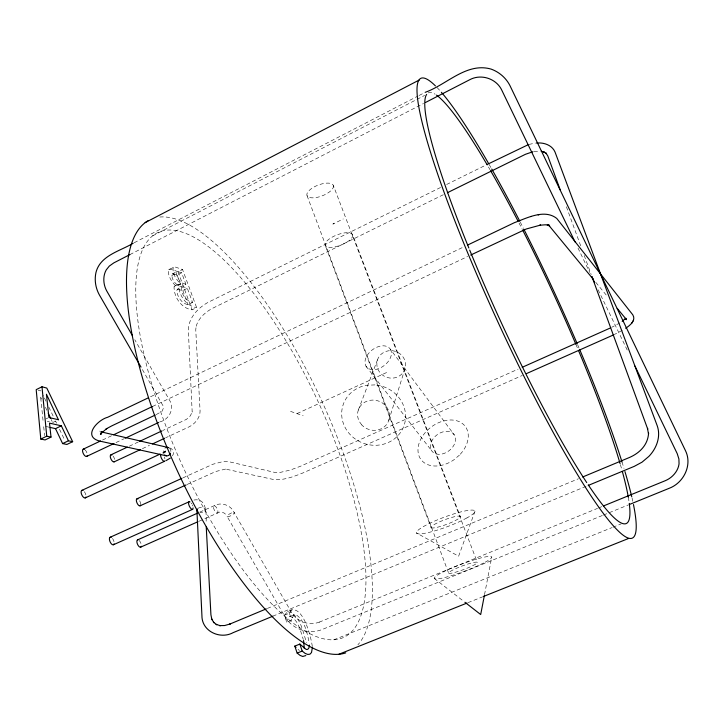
<?xml version="1.0" encoding="UTF-8"?>
<svg xmlns="http://www.w3.org/2000/svg" width="724" height="724" viewBox="0 0 724 724"><rect width="100%" height="100%" fill="white"/><g stroke="black" fill="none" stroke-linecap="round" stroke-linejoin="round"><path stroke-width="0.54" stroke-dasharray="3.62 2.71" d="M185.878 284.27C180.303 283.165 176.149 277.455 176.375 271.925L177.244 271.4L181.633 272.785L185.878 284.27L181.353 286.541C175.769 285.473 171.57 279.763 171.823 274.224L177.244 271.4M484.519 594.676L491.75 557.145M312.316 646.496C310.822 635.31 300.56 595.354 284.387 615.237L286.74 622.215L291.745 620.151L293.501 615.174L295.546 614.423C305.085 620.215 307.021 633.256 309.392 643.365M286.74 622.215L288.541 617.228L294.559 614.468M388.77 420.454L404.879 369.077A14.453 13.675 18.7 0 0 388.209 350.85A14.453 13.675 18.7 0 0 380.525 373.249A14.453 13.675 18.7 0 0 404.879 369.077M475.016 511.216L458.618 556.222L416.391 532.927M358.299 410.083L377.503 359.801M173.226 267.337C171.941 273.391 176.457 279.853 180.647 283.971L174.059 286.65C173.805 296.94 181.208 308.361 192.086 309.827L196.62 307.591L182.548 269.518L174.756 266.866L168.674 269.636C167.353 275.681 171.878 282.161 176.086 286.261M284.387 615.237L289.383 613.174L291.32 610.142L292.424 609.545M172.493 455.867C174.584 453.079 173.036 448.708 169.66 447.857M180.647 283.971L178.638 284.351C178.439 294.632 185.769 306.044 196.62 307.591M164.773 451.776L165.796 450.808L164.945 452.934L165.488 454.699M334.017 223.263L332.886 224.105L343.285 218.938M181.941 287.021C180.122 293.139 186.204 301.193 192.584 302.424L187.344 288.306C184.041 285.419 174.647 287.519 177.081 292.976C178.566 298.324 182.24 303.627 188.032 304.677L192.584 302.424M164.62 451.876L162.484 453.025M619.916 322.904L611.717 327.302M622.296 330.37L614.178 334.588M134.184 242.748L418.128 95.975M419.133 95.45L424.146 92.862M152.592 235.888L424.644 95.432M129.886 254.613L423.54 103.487M168.674 269.636L170.221 269.165L172.52 269.681L178.059 271.79L182.548 269.518M171.651 275.572L176.203 273.274M172.71 273.699L177.127 275.066L181.633 272.785M174.511 286.215L179.09 283.926M177.371 289.31L182.81 290.568L187.344 288.306M440.536 187.498L208.675 302.053C198.331 307.528 188.584 317.61 188.331 329.963L192.177 412.074L192.258 411.422L190.448 415.748L186.539 419.305L163.072 430.364M446.608 184.493L486.094 164.982M443.296 194.729L211.969 308.587C205.272 312.261 198.222 318.424 196.086 326.624L196.159 326.026L195.761 329.854L200.077 410.951C200.132 417.92 194.919 423.947 188.928 426.925L165.66 437.785M43.024 420.336L40.644 397.087L43.54 395.657M45.956 418.915L47.911 417.965M52.635 422.554L58.445 419.748M150.511 396.779L463.487 247.029M152.502 406.49L467.641 256.495M102.527 440.029L111.632 435.721M156.131 414.644L162.004 411.322L163.253 408.544L163.045 405.802L140.936 366.987M116.012 442.563L124.13 438.735M159.66 421.983C169.027 419.802 175 408.571 169.488 400.11L134.764 339.71M129.334 446.192L138.537 441.875M142.402 448.654L149.479 445.341M296.994 413.621L388.707 371.566M182.937 477.858L212.856 464.247L224.033 461.315L227.644 461.414L274.794 472.419L280.586 472.32L290.197 470.084L300.379 466.292L518.103 369.14M187.082 484.492L215.824 471.478L225.969 468.98L225.182 468.998L273.762 479.56C283.962 480.492 293.89 476.501 303.193 472.835L522.294 375.457M199.706 512.176L213.978 505.814C221.055 501.56 231.191 505.189 234.25 512.782A4.036 1.113 -28.5 0 1 228.929 516.511A4.036 1.113 -28.5 0 1 228.802 514.411A4.036 1.113 -28.5 0 1 234.25 512.782M199.055 521.226L217.472 513.044C220.558 510.438 226.024 513.153 227.074 516.348M267.328 608.45L578.485 478.736M272.821 616.196L587.245 485.849M319.184 622.178L597.572 508.366M598.467 508.004L601.753 506.655M602.323 515.506L321.682 629.69C308.469 634.776 292.396 629.147 285.12 617.038L227.209 516.601M603.373 515.081L628.504 504.854M333.918 639.79A222.739 75.006 65.4 0 0 278.469 328.714A222.739 75.006 65.4 0 0 140.293 336.325A222.739 75.006 65.4 0 0 333.918 639.79L611.798 527.678M612.848 527.253L621.237 523.868M467.994 602.658L482.682 596.793M319.501 622.052C309.365 626.088 296.985 621.753 291.491 612.359L234.105 512.529M528.927 144.429L535.452 143.071M533.941 151.524L539.832 151.099M193.914 500.049C207.426 497.415 206.367 515.361 206.059 523.443M289.6 616.513L290.596 616.459C298.84 620.721 300.478 631.419 303.293 639.428M287.464 611.59C300.424 614.604 302.858 631.826 306.533 642.749M49.024 427.178L43.612 425.965L44.635 435.64M47.295 421.323L49.431 421.821M38.128 390.155L41.015 390.924M290.568 411.395L303.184 415.757M448.618 573.082L449.26 573.372A15.331 1.919 -20.4 0 0 472.681 565.716A15.331 1.919 -20.4 0 0 468.509 563.842A15.331 1.919 -20.4 0 0 448.618 573.082L306.994 195.507M431.033 527.506L431.739 527.932A15.629 2.489 -20.5 0 0 455.722 520.348A15.629 2.489 -20.5 0 0 451.143 517.606A15.629 2.489 -20.5 0 0 431.033 527.506L325.185 245.228M99.722 431.079L100.69 431.694M434.246 578.386L464.039 601.581M298.026 649.356L299.428 650.532M595.843 282.423L606.54 295.41M366 366.181L431.567 450.618M390.308 349.158A14.851 9.837 -37.3 0 1 376.761 369.204A14.851 9.837 -37.3 0 1 367.521 354.86A14.851 9.837 -37.3 0 1 390.308 349.158L454.301 434.907M577.978 248.033L589.761 272.459M598.115 289.763L628.088 351.846M44.426 397.992L46.381 402.037M48.816 407.087L53.694 417.187M55.639 421.232L56.617 423.25M59.54 429.314L64.907 440.427M40.644 397.087L41.603 399.123M45.44 407.268L46.879 410.327M51.196 419.504L52.155 421.54M352.669 234.884A14.688 5.439 -21 0 1 333.393 247.092A14.688 5.439 -21 0 1 330.678 238.033A14.688 5.439 -21 0 1 352.669 234.884L460.346 516.646M333.366 185.552A14.1 5.747 -21.1 0 1 315.031 197.706A14.1 5.747 -21.1 0 1 312.098 188.168A14.1 5.747 -21.1 0 1 333.366 185.552L477.36 562.457M182.81 290.568L188.032 304.677M178.059 271.79L192.086 309.827M177.127 275.066L181.353 286.541M566.403 206.774L580.729 245.952M584.214 255.482L591.191 274.541M289.383 613.174L291.745 620.151M428.165 92.953A237.001 29.756 65.3 0 1 435.16 94.256M488.438 166.954A237.001 29.756 65.3 0 1 490.021 169.706M519.018 223.01A237.001 29.756 65.3 0 1 522.095 229.001M575.915 344.38A237.001 29.756 65.3 0 1 578.06 349.457M620.378 464.582A237.001 29.756 65.3 0 1 621.789 469.532M628.323 497.27A237.001 29.756 65.3 0 1 629.075 501.976M437.07 87.55A253.047 31.829 65.3 0 1 440.5 91.278M489.071 164.339A253.047 31.829 65.3 0 1 491.207 168.077M520.303 222.205A253.047 31.829 65.3 0 1 523.343 228.187M577.589 344.633A253.047 31.829 65.3 0 1 579.309 348.697M622.006 461.975A253.047 31.829 65.3 0 1 623.998 468.41M632.025 497.931A253.047 31.829 65.3 0 1 632.776 501.289M159.769 217.037A237.771 80.201 65.4 0 1 321.121 399.576A237.771 80.201 65.4 0 1 357.891 644.785M164.303 456.935A4.199 1.575 65.7 0 1 164.945 458.926M84.301 491.677A4.127 1.919 65.1 0 1 86.029 496.311M169.561 448.256A4.254 3.692 -77.5 0 1 170.828 452.138M164.104 454.256A4.254 3.692 -77.5 0 1 165.036 448.319M139.605 500.782A3.837 1.656 65.7 0 1 140.718 504.32M191.172 503.099A4.163 1.575 64.7 0 1 191.742 503.931M192.249 504.881A4.163 1.575 64.7 0 1 192.665 505.877M192.955 506.854A4.163 1.575 64.7 0 1 193.1 507.741M112.437 538.448A4.091 1.882 66.3 0 1 114.175 543.072M198.014 508.366A4.217 2.643 -1.7 0 1 203.39 507.832A4.217 2.643 -1.7 0 1 205.019 511.044A4.217 2.643 -1.7 0 1 200.213 512.701M113.116 456.129A3.864 1.683 64.6 0 1 114.682 459.649M85.025 449.821A4.009 1.81 64.2 0 1 87.26 454.147M139.08 540.43A3.946 1.747 66.6 0 1 141.261 544.638M459.414 455.143L453.812 459.858A27.657 19.928 -36.9 0 1 417.974 450.12A27.657 19.928 -36.9 0 1 453.622 420.146A27.657 19.928 -36.9 0 1 459.414 455.143M165.47 451.305L164.022 452.283L165.47 451.305M467.007 517.877L461.179 520.855A31.277 4.987 -20.5 0 1 416.526 533.154A31.277 4.987 -20.5 0 1 454.88 513.587A31.277 4.987 -20.5 0 1 467.007 517.877M483.641 562.991L477.867 565.752A30.661 3.837 -20.4 0 1 434.373 578.557A30.661 3.837 -20.4 0 1 472.356 560.394A30.661 3.837 -20.4 0 1 483.641 562.991M374.951 384.897L366.579 385.268A32.182 30.01 19.3 0 0 348.353 432.481A32.182 30.01 19.3 0 0 402.019 430.092A32.182 30.01 19.3 0 0 374.951 384.897M361.783 424.943L359.394 421.63A16.091 15.005 19.3 0 1 372.833 400.082A16.091 15.005 19.3 0 1 388.326 421.585A16.091 15.005 19.3 0 1 361.783 424.943M430.59 448.165L430.454 445.36A13.828 9.964 -36.9 0 1 449.278 431.585A13.828 9.964 -36.9 0 1 450.156 449.812A13.828 9.964 -36.9 0 1 430.59 448.165M213.499 507.388A4.018 1.575 64.4 0 0 217.055 513.108A4.018 1.575 64.4 0 0 216.621 507.796A4.018 1.575 64.4 0 0 213.499 507.388"/><path stroke-width="1.09" d="M625.952 318.27L626.513 319.664L617.237 308.406M312.388 647.346L311.519 652.523L309.953 654.188L307.772 654.442L305.13 653.392L302.198 651.057L299.836 644.079L294.804 646.116L297.157 653.093L300.098 655.419L302.75 656.46L305.836 655.564M309.438 645.102L309.284 646.559A14.77 5.285 68.8 0 1 306.134 649.392L299.836 644.079M304.315 648.568L303.582 640.487M101.134 433.124L100.998 434.291L101.613 432.128L100.446 434.038L106.808 428.499L106.12 428.916L111.704 425.902L152.502 406.49M484.311 595.78L480.691 614.54L464.917 602.259M625.636 328.271C629.943 325.501 636.315 320.433 632.812 314.84L556.765 218.44C544.484 208.729 527.036 218.033 514.465 222.639L467.568 245.074M631.609 323.366L632.088 322.614M633.029 321.103L633.554 320.27M625.093 319.203L625.572 318.451L622.169 321.329M170.33 458.093L165.941 460.681M145.162 222.63L419.458 79.902M133.18 243.264C120.012 251.147 100.021 255.491 95.921 272.704C94.319 280.206 95.613 287.989 99.26 294.704L140.936 366.987M425.151 92.346C446.59 84.808 466.6 61.974 491.18 69.124C499.234 72.074 505.949 77.857 509.895 85.486L685.519 450.762C692.488 465.089 683.718 482.745 669.347 488.238L629.554 504.429M129.886 254.613L113.795 262.893L109.306 266.079L106.274 269.853C102.537 276.369 103.351 284.957 106.763 290.994L132.528 335.809M425.549 102.455L469.804 79.685C481.161 73.586 496.393 78.545 501.832 90.274L575.028 241.925M487.107 164.484L528.013 144.8M42.001 386.779L36.2 389.639L40.797 439.052L45.087 439.939L51.024 437.097L49.504 423.115L61.341 425.83L68.436 440.798L72.662 441.694L46.789 388.082L42.001 386.779L46.752 436.192L40.797 439.052M447.351 192.738L525.479 154.284L532.909 151.732M50.101 427.422L55.513 428.635L61.341 425.83M148.465 397.757L107.686 417.268C97.586 419.884 82.102 436.572 99.704 441.079L166.493 455.849M55.513 428.635L62.608 443.586L68.436 440.798M72.662 441.694L66.852 444.464L62.608 443.586M470.7 255.038L526.212 229.001L540.575 225.073L539.76 225.236L545.353 224.793L549.534 225.354L548.33 225.164M83.314 449.133L100.509 440.988M113.659 434.762L155.117 415.123M86.572 456.446L113.985 443.522M125.152 438.255L158.647 422.463M110.935 454.826L127.288 447.151M139.56 441.396L162.049 430.843M114.084 461.876L140.384 449.595M152.52 443.93L164.656 438.255M81.903 490.365L160.122 454.084M85.26 497.904L164.502 461.315M136.981 498.809L181.914 478.329M140.103 505.805L186.059 484.953M110.139 537.271L189.055 501.795M113.46 544.738L192.611 509.325M522.23 367.294L609.943 328.162M137.506 539.923L197.67 513.09M526.429 373.62L613.237 335.04M140.718 547.118L198.032 521.678M266.278 608.884L229.734 624.115L230.241 623.943L224.666 625.536L219.616 625.608L220.368 625.708L216.06 624.35L216.775 624.767L213.417 622.097L213.924 622.758L211.698 618.948L211.906 619.708L210.919 614.757L206.24 526.828M582.657 476.998L629.645 457.405C639.808 452.925 647.989 444.78 648.577 433.024L648.478 433.785L647.482 428.364L647.736 429.142L591.961 276.659M272.821 616.196L233.119 632.658C220.223 639.745 201.824 631.337 201.933 615.834L196.91 510.293M588.286 485.415L634.251 466.365L642.034 462.165L648.867 456.401C656.577 448.437 661.093 436.572 657.202 425.703L555.036 152.049C551.996 144.954 543.634 142.284 536.457 143.062M603.698 505.868L665.528 480.591C672.008 477.876 678.071 471.487 679.049 463.894L678.904 458.971L677.212 453.622L634.966 366.091M297.157 653.093L302.198 651.057M338.913 654.252L466.944 603.083M483.732 596.368L628.55 538.484M530.665 216.567L531.19 216.449M538.176 214.956L538.991 214.775M46.752 436.192L51.024 437.097M167.823 447.441L101.423 431.938L102.464 432.237M541.154 151.253L544.131 152.04L543.498 151.651L546.439 153.642L545.941 152.999L547.806 155.95L560.204 189.833M547.244 224.63L549.697 226.114L548.765 225.264L592.992 278.957M294.804 646.116L296.062 647.446M591.734 276.532L594.676 282.632M48.318 413.386L50.716 418.481M629.265 503.415A237.001 29.756 65.3 0 1 588.25 484.872M586.739 482.591A237.001 29.756 65.3 0 1 469.704 250.088M468.853 248.006A237.001 29.756 65.3 0 1 426.653 94.391M436.463 95.125A237.001 29.756 65.3 0 1 487.234 164.9M490.555 170.629A237.001 29.756 65.3 0 1 517.995 221.028M522.61 230.006A237.001 29.756 65.3 0 1 575.915 344.38M578.503 350.497A237.001 29.756 65.3 0 1 620.079 463.568M622.323 471.46A237.001 29.756 65.3 0 1 628.323 497.27M633.464 504.528A253.047 31.829 65.3 0 1 507.298 342.072A253.047 31.829 65.3 0 1 435.441 85.903M441.387 92.292A253.047 31.829 65.3 0 1 488.537 163.407M491.741 169.027A253.047 31.829 65.3 0 1 519.787 221.209M523.85 229.191A253.047 31.829 65.3 0 1 577.155 343.619M579.743 349.701A253.047 31.829 65.3 0 1 622.006 461.975M624.939 471.55A253.047 31.829 65.3 0 1 631.753 496.791M345.737 652.876A237.771 80.201 65.4 0 1 176.385 468.754A237.771 80.201 65.4 0 1 147.986 220.739M140.655 505.008A3.837 1.656 65.7 0 1 138.375 505.062A3.837 1.656 65.7 0 1 136.365 500.556A3.837 1.656 65.7 0 1 137.958 498.954M164.828 461.043A4.199 1.575 65.7 0 1 162.085 459.432A4.199 1.575 65.7 0 1 160.61 454.391M85.93 497.053A4.127 1.919 65.1 0 1 83.278 497.071A4.127 1.919 65.1 0 1 81.124 492.229A4.127 1.919 65.1 0 1 83.034 490.537M170.529 453.215A4.254 3.692 -77.5 0 1 164.755 455.034M165.905 447.758A4.254 3.692 -77.5 0 1 168.746 447.713M114.446 461.622A3.864 1.683 64.6 0 1 110.709 458.428A3.864 1.683 64.6 0 1 111.949 455.034M193.082 508.483A4.163 1.575 64.7 0 1 190.883 508.501A4.163 1.575 64.7 0 1 188.593 503.66A4.163 1.575 64.7 0 1 190.005 501.967M114.084 543.833A4.091 1.882 66.3 0 1 111.559 544.023A4.091 1.882 66.3 0 1 109.424 539.217A4.091 1.882 66.3 0 1 111.206 537.371M197.1 510.972A4.217 2.643 -1.7 0 1 197.381 508.945M87.224 455.677A4.009 1.81 64.2 0 1 84.654 455.55A4.009 1.81 64.2 0 1 82.554 450.844A4.009 1.81 64.2 0 1 84.409 449.351M141.28 546.24A3.946 1.747 66.6 0 1 137.759 544.765A3.946 1.747 66.6 0 1 137.967 539.842M58.445 419.748L48.888 417.486L46.445 394.236L58.445 419.748"/></g></svg>
